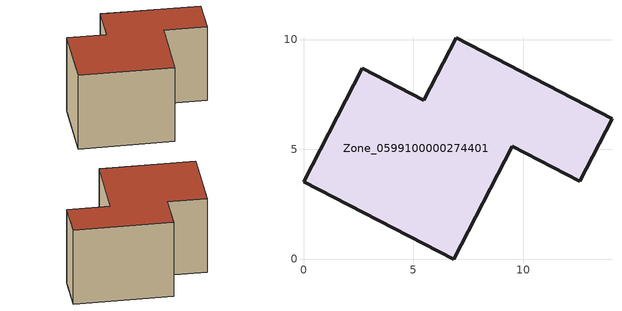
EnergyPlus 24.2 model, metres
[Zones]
Zone_0599100000274401
 floor ground (C_G): 6.95,10.07 14.05,6.39 12.58,3.55 9.52,5.13 6.85,0 0,3.51 2.68,8.68 5.48,7.23 z0
 wall outside (C_F): 2.68,8.68 0,3.51 6.85,0 9.52,5.13 12.58,3.55 14.05,6.39 6.95,10.07 5.48,7.23 2.68,8.68 z0:6.78
 roof outside (C_R): 6.95,10.07 5.48,7.23 2.68,8.68 0,3.51 6.85,0 9.52,5.13 12.58,3.55 14.05,6.39 z6.78
[BUILDING]
Pand.0599100000274401: North Axis=0; Terrain=City; Loads Convergence Tolerance Value=0.04; Temperature Convergence Tolerance Value=0.4; Solar Distribution=FullExterior; Maximum Number of Warmup Days=25; Minimum Number of Warmup Days=1
[Site:Location]
Rotterdam.The.Hague.AP_ZH_NLD Design_Conditions: Latitude=51.96; Longitude=4.45; Time Zone=1; Elevation=-4.5
[SITE:GROUNDTEMPERATURE:BUILDINGSURFACE]
18, 18, 18, 18, 18, 18, 18, 18, 18, 18, 18, 18
[MATERIAL] Thermal Absorptance=0.9; Solar Absorptance=0.7; Visible Absorptance=0.7
Name | Roughness | Thickness | Conductivity | Density | Specific Heat
G.TC.1946-1964 | MediumSmooth | 0.15 | 1 | 540 | 1210
F.TC.1946-1964 | Rough | 0.3 | 0.857143 | 1920 | 840
R.TC.1946-1964 | MediumRough | 0.2 | 0.235294 | 1500 | 1000
[CONSTRUCTION]
C_G: G.TC.1946-1964
C_F: F.TC.1946-1964
C_R: R.TC.1946-1964
[ZONE]
Zone_0599100000274401: Type=1; Multiplier=1; Ceiling Height=Autocalculate; Volume=Autocalculate; Floor Area=autocalculate; Part of Total Floor Area=Yes
[ZONEINFILTRATION:DESIGNFLOWRATE]
Infil_Zone_0599100000274401: Zone or ZoneList or Space or SpaceList=Zone_0599100000274401; Schedule=AlwaysOn; Design Flow Rate Calculation Method=Flow/Area; Flow Rate per Floor Area=0.003; Constant Term Coefficient=1; Temperature Term Coefficient=0; Velocity Term Coefficient=0; Velocity Squared Term Coefficient=0
[HVACTEMPLATE:ZONE:IDEALLOADSAIRSYSTEM]
Zone_0599100000274401: Maximum Heating Supply Air Temperature=50; Minimum Cooling Supply Air Temperature=13; Maximum Heating Supply Air Humidity Ratio=0.0156; Minimum Cooling Supply Air Humidity Ratio=0.0077; Heating Limit=NoLimit; Cooling Limit=NoLimit; Dehumidification Control Type=ConstantSensibleHeatRatio; Cooling Sensible Heat Ratio=0.7; Dehumidification Setpoint=60; Humidification Control Type=None; Humidification Setpoint=30; Outdoor Air Method=None; Outdoor Air Flow Rate per Person=0.00944; Outdoor Air Flow Rate per Zone Floor Area=0; Outdoor Air Flow Rate per Zone=0; Demand Controlled Ventilation Type=None; Outdoor Air Economizer Type=NoEconomizer; Heat Recovery Type=None; Sensible Heat Recovery Effectiveness=0.7; Latent Heat Recovery Effectiveness=0.65
[ZONECONTROL:THERMOSTAT]
ThermostatControl_Zone_0599100000274401: Zone or ZoneList=Zone_0599100000274401; Control Type Schedule=DualSetpointControlType; Control 1=Thermostat_Zone_0599100000274401; Temperature Difference Between Cutout And Setpoint=0
[THERMOSTATSETPOINT:DUALSETPOINT]
Thermostat_Zone_0599100000274401: Heating Setpoint Temperature Schedule=HeatingSetpoint_Zone_0599100000274401; Cooling Setpoint Temperature Schedule=CoolingSetpoint_Zone_0599100000274401
[SCHEDULE:COMPACT]
HeatingSetpoint_Zone_0599100000274401: Through: 12/31, For: AllDays, Until: 24:00, 21
CoolingSetpoint_Zone_0599100000274401: Through: 12/31, For: AllDays, Until: 24:00, 24
DualSetpointControlType: Through: 12/31, For: AllDays, Until: 24:00, 4
AlwaysOn: Through: 12/31, For: AllDays, Until: 24:00, 1
